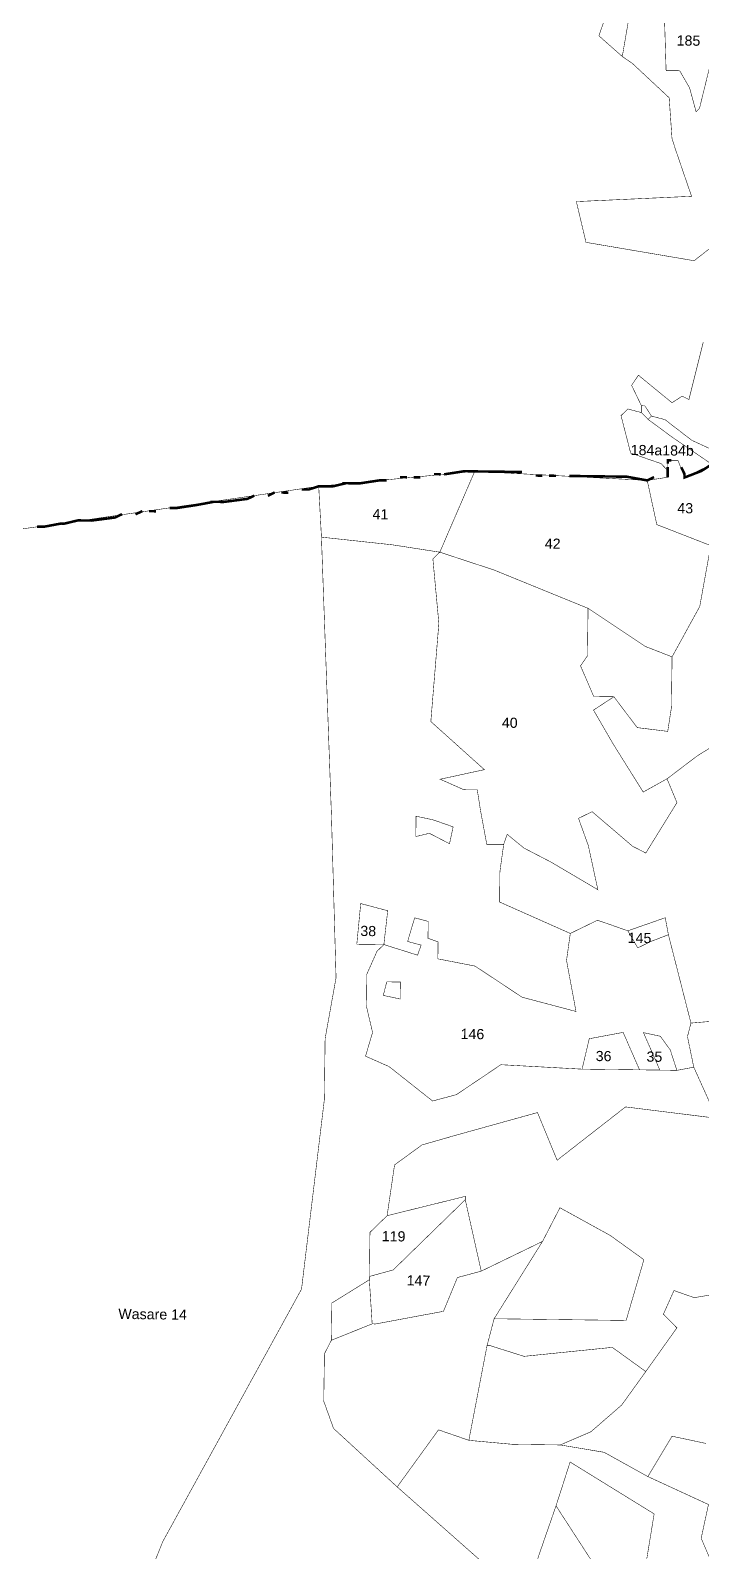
# Model space of a CAD drawing. Header units: metres. Extents: x 259278 to 277237, y 2171369 to 2185379.
# Drawn here: x 273383 to 274169, y 2176650 to 2178430 of the extents above; entities that cross this region are included whole.
import ezdxf

# ---------------------------------------------------------------- set-up
doc = ezdxf.new("R2010")
doc.units = ezdxf.units.M
doc.header["$MEASUREMENT"] = 0
for name, color, linetype in [('SURVEY NO.', 7, 'Continuous'), ('SURVEY PLOT BOUNDARY', 35, 'Continuous'), ('VILLAGE BOUNDARY', 212, 'Continuous')]:
    doc.layers.add(name, color=color, linetype=linetype)
doc.styles.add('PDF Arial', font='arial.ttf')

msp = doc.modelspace()

# ---------------------------------------------------------------- linework, layer by layer
at = {"layer": 'SURVEY PLOT BOUNDARY', "lineweight": 18, "const_width": 0.595}
for points in [[(274092.8, 2178498.8), (274088.6, 2178475.1), (274075.7, 2178399.9), (274048.3, 2178424.1), (274060.6, 2178459.6), (274057.3, 2178511.2), (274069.3, 2178519)], [(274227.4, 2178481.2), (274223.2, 2178461.4), (274214.7, 2178414), (274206.7, 2178410.1), (274178.7, 2178390.6), (274166.1, 2178339.2), (274162.1, 2178335.3), (274154.5, 2178363.2), (274142.9, 2178383.2), (274135, 2178383.3), (274127, 2178383.4), (274124.2, 2178474.6), (274132.2, 2178478.5), (274144, 2178470.4), (274151.7, 2178454.4), (274163.5, 2178446.3), (274219.5, 2178485.3)], [(274098, 2177983.2), (274105.9, 2177975.2), (274133.3, 2177955), (274180.5, 2177922.7), (274148.6, 2177907.2), (274140.9, 2177927.2), (274129, 2177927.3), (274128.9, 2177915.4), (274125, 2177919.4), (274121, 2177923.5), (274085.5, 2177935.8), (274074.2, 2177979.6), (274082.2, 2177987.4)], [(274105.9, 2177975.2), (274098, 2177983.2), (274098.1, 2177991.2), (274102.1, 2177991.1), (274109.9, 2177979.1)], [(274220.2, 2177926.1), (274180.5, 2177922.7), (274133.3, 2177955), (274105.9, 2177975.2), (274109.9, 2177979.1), (274125.7, 2177974.9), (274157.1, 2177950.7), (274192.6, 2177934.4), (274216.3, 2177930.1), (274220.2, 2177930.1)], [(273862, 2177819.8), (273806.6, 2177828.4), (273723.4, 2177837.4), (273720.2, 2177896.9), (273902.9, 2177914.4)], [(274179.3, 2177827.5), (274166.4, 2177756.3), (274134, 2177697.3), (274102.4, 2177709.6), (274035.6, 2177754.1), (273925.1, 2177799.1), (273862, 2177819.8), (273902.9, 2177914.4), (274104.9, 2177903.8), (274116.1, 2177852.1)], [(274180.5, 2177922.7), (274220.2, 2177926.1), (274235.8, 2177910.1), (274251.8, 2177917.8), (274255.8, 2177917.7), (274255.7, 2177909.8), (274235.7, 2177898.2), (274199.6, 2177866.9), (274179.3, 2177827.5), (274116.1, 2177852.1), (274104.9, 2177903.8), (274128.8, 2177907.5), (274128.9, 2177915.4), (274129, 2177927.3), (274140.9, 2177927.2), (274148.6, 2177907.2)], [(274128.1, 2177554.6), (274139.7, 2177526.7), (274103.2, 2177467.7), (274087.5, 2177475.8), (274040.4, 2177516.1), (274024.4, 2177508.3), (274035.9, 2177476.5), (274047.1, 2177424.8), (273992.1, 2177457.2), (273960.6, 2177473.5), (273940.9, 2177489.6), (273936.8, 2177477.8), (273917, 2177478), (273909.6, 2177517.8), (273905.9, 2177541.6), (273890.1, 2177541.8), (273862.5, 2177554.1), (273914.2, 2177565.3), (273851.5, 2177621.6), (273860.9, 2177736.5), (273853.9, 2177811.9), (273862, 2177819.8), (273925.1, 2177799.1), (274035.6, 2177754.1), (274034.9, 2177698.5), (274026.8, 2177686.8), (274042.2, 2177650.9), (274065.9, 2177650.6), (274042, 2177635), (274065.2, 2177595), (274100.2, 2177539.1)], [(274134, 2177697.3), (274133.2, 2177637.8), (274128.9, 2177610.1), (274093.2, 2177614.5), (274065.9, 2177650.6), (274042.2, 2177650.9), (274026.8, 2177686.8), (274034.9, 2177698.5), (274035.6, 2177754.1), (274102.4, 2177709.6)], [(273877.6, 2177498.4), (273853.9, 2177506.6), (273834.2, 2177510.8), (273833.9, 2177487), (273849.8, 2177490.8), (273873.4, 2177478.6)], [(273877.6, 2177498.4), (273873.4, 2177478.6), (273849.8, 2177490.8), (273833.9, 2177487), (273834.2, 2177510.8), (273853.9, 2177506.6)], [(273801, 2177400.2), (273796.5, 2177360.6), (273792.6, 2177360.7), (273764.8, 2177361), (273769.4, 2177408.6)], [(273860, 2177363.8), (273859.7, 2177343.9), (273903.3, 2177335.4), (273958.3, 2177299), (274021.5, 2177282.3), (274010.4, 2177342), (274014.8, 2177373.6), (274046.7, 2177389.1), (274082.2, 2177376.7), (274093.8, 2177356.7), (274109.8, 2177364.5), (274129.7, 2177372.1), (274156.1, 2177268.7), (274152, 2177252.9), (274159.4, 2177217.1), (274139.6, 2177213.4), (274131.9, 2177237.3), (274120.2, 2177253.3), (274100.5, 2177257.5), (274119.7, 2177213.7), (274095.9, 2177214), (274076.7, 2177257.8), (274037, 2177250.4), (274028.6, 2177214.8), (273933.5, 2177220), (273881.5, 2177185), (273853.6, 2177177.5), (273802.6, 2177217.8), (273775, 2177230), (273783.3, 2177257.7), (273775.8, 2177289.5), (273776.2, 2177325.2), (273788.5, 2177352.8), (273796.5, 2177360.6), (273836, 2177348.2), (273840.1, 2177360), (273824.3, 2177364.2), (273832.6, 2177391.9), (273848.4, 2177387.7), (273848.2, 2177367.9)], [(274129.7, 2177372.1), (274109.8, 2177364.5), (274093.8, 2177356.7), (274082.2, 2177376.7), (274126, 2177392)], [(273815.8, 2177316.7), (273815.5, 2177296.9), (273795.8, 2177301.1), (273799.9, 2177317)], [(273815.8, 2177316.7), (273799.9, 2177317), (273795.8, 2177301.1), (273815.5, 2177296.9)], [(274095.9, 2177214), (274028.6, 2177214.8), (274037, 2177250.4), (274076.7, 2177257.8)], [(274139.6, 2177213.4), (274119.7, 2177213.7), (274100.5, 2177257.5), (274120.2, 2177253.3), (274131.9, 2177237.3)], [(273910.5, 2176978.4), (273882.6, 2176970.9), (273866.3, 2176931.4), (273786.8, 2176916.6), (273782.8, 2176916.7), (273779.5, 2176968.3), (273779.6, 2176972.2), (273807.4, 2176979.8), (273891.8, 2177062)], [(273891.8, 2177062), (273807.4, 2176979.8), (273779.6, 2176972.2), (273780.2, 2177023.8), (273800.3, 2177043.3), (273891.8, 2177065.9)], [(273925.6, 2176922.7), (273982.3, 2177013.2), (274002.7, 2177052.6), (274061.7, 2177020.1), (274101, 2176991.8), (274080.2, 2176920.7)], [(273925.6, 2176922.7), (273917.3, 2176891.1), (273896, 2176780.4), (273860.5, 2176792.7), (273812.1, 2176725.9), (273737.6, 2176794.3), (273726.1, 2176826.2), (273726.9, 2176881.7), (273735, 2176897.5), (273782.8, 2176916.7), (273786.8, 2176916.6), (273866.3, 2176931.4), (273882.6, 2176970.9), (273910.5, 2176978.4), (273982.3, 2177013.2)], [(273735, 2176897.5), (273735.6, 2176941.1), (273779.5, 2176968.3), (273782.8, 2176916.7)], [(274103.2, 2176860.9), (274075, 2176821.7), (274038.9, 2176790.4), (274003, 2176775), (273947.5, 2176775.7), (273896, 2176780.4), (273917.3, 2176891.1), (273921.3, 2176891.1), (273960.7, 2176878.7), (274064, 2176889.2)], [(274044.8, 2176631.7), (273998.1, 2176703.7), (274014.6, 2176755), (274113, 2176694.3), (274100, 2176615.1)], [(274044.8, 2176631.7), (274028.6, 2176612.1), (274051.6, 2176548.3), (274019.5, 2176521), (274019.5, 2176517), (274014.8, 2176461.6), (273974.7, 2176426.4), (273967.1, 2176454.3), (273995.2, 2176481.7), (273995.7, 2176521.3), (273956.7, 2176565.4), (273977.5, 2176644.5), (273998.1, 2176703.7)]]:
    msp.add_lwpolyline(points, close=True, dxfattribs=at)
for points in [[(274179.8, 2178176.5), (274159.8, 2178160.9), (274033.2, 2178182.4), (274021.9, 2178230.1), (274156.8, 2178236.3), (274137.7, 2178292), (274133.9, 2178304), (274130.6, 2178351.6), (274087.5, 2178391.8), (274075.7, 2178399.9), (274088.6, 2178475.1)], [(274124.2, 2178474.6), (274127, 2178383.4), (274135, 2178383.3), (274142.9, 2178383.2), (274154.5, 2178363.2), (274162.1, 2178335.3), (274166.1, 2178339.2), (274178.7, 2178390.6)], [(274192.6, 2177934.4), (274157.1, 2177950.7), (274125.7, 2177974.9), (274109.9, 2177979.1), (274102.1, 2177991.1), (274098.1, 2177991.2), (274086.6, 2178015.1), (274094.6, 2178026.9), (274133.9, 2177994.7), (274145.9, 2178002.4), (274153.7, 2177998.4), (274170.5, 2178065.6)], [(271513.1, 2176470.3), (271678.5, 2176686.3), (271764.7, 2176915.2), (271858.6, 2177120.2), (271869.6, 2177361.9), (271894.4, 2177436.9), (272069.5, 2177486.2), (272399.9, 2177589), (272686.5, 2177672.5), (272997, 2177767.6), (273180, 2177820.7), (273418.4, 2177853.3), (273720.2, 2177896.9), (273723.4, 2177837.4), (273735.1, 2177512.1), (273740.5, 2177321.7), (273727.7, 2177250.5), (273726.8, 2177179.1), (273700.1, 2176957.4), (273537.7, 2176662.1), (273509, 2176591.1)], [(273509, 2176591.1), (273537.7, 2176662.1), (273700.1, 2176957.4), (273726.8, 2177179.1), (273727.7, 2177250.5), (273740.5, 2177321.7), (273735.1, 2177512.1), (273723.4, 2177837.4), (273806.6, 2177828.4), (273862, 2177819.8), (273853.9, 2177811.9), (273860.9, 2177736.5), (273851.5, 2177621.6), (273914.2, 2177565.3), (273862.5, 2177554.1), (273890.1, 2177541.8), (273905.9, 2177541.6), (273909.6, 2177517.8), (273917, 2177478), (273936.8, 2177477.8), (273932.4, 2177446.1), (273932, 2177410.4), (274014.8, 2177373.6), (274010.4, 2177342), (274021.5, 2177282.3), (273958.3, 2177299), (273903.3, 2177335.4), (273859.7, 2177343.9), (273860, 2177363.8), (273848.2, 2177367.9), (273848.4, 2177387.7), (273832.6, 2177391.9), (273824.3, 2177364.2), (273840.1, 2177360), (273836, 2177348.2), (273796.5, 2177360.6), (273801, 2177400.2), (273769.4, 2177408.6), (273764.8, 2177361), (273792.6, 2177360.7), (273796.5, 2177360.6), (273788.5, 2177352.8), (273776.2, 2177325.2), (273775.8, 2177289.5), (273783.3, 2177257.7), (273775, 2177230), (273802.6, 2177217.8), (273853.6, 2177177.5), (273881.5, 2177185), (273933.5, 2177220), (274028.6, 2177214.8), (274095.9, 2177214), (274119.7, 2177213.7), (274139.6, 2177213.4), (274159.4, 2177217.1), (274186.4, 2177157.3), (274079.5, 2177170.6), (273999.4, 2177108.2), (273976.4, 2177164), (273880.9, 2177137.5), (273841.1, 2177126.1), (273809, 2177102.7), (273800.3, 2177043.3), (273780.2, 2177023.8), (273779.6, 2176972.2), (273779.5, 2176968.3), (273735.6, 2176941.1), (273735, 2176897.5), (273726.9, 2176881.7), (273726.1, 2176826.2), (273737.6, 2176794.3), (273812.1, 2176725.9), (273953.2, 2176601.2)], [(274208.1, 2177609), (274164.2, 2177581.9), (274128.1, 2177554.6), (274100.2, 2177539.1), (274065.2, 2177595), (274042, 2177635), (274065.9, 2177650.6), (274093.2, 2177614.5), (274128.9, 2177610.1), (274133.2, 2177637.8), (274134, 2177697.3), (274166.4, 2177756.3), (274179.3, 2177827.5)], [(274195.8, 2177272.1), (274156.1, 2177268.7), (274129.7, 2177372.1), (274126, 2177392), (274082.2, 2177376.7), (274046.7, 2177389.1), (274014.8, 2177373.6), (273932, 2177410.4), (273932.4, 2177446.1), (273936.8, 2177477.8), (273940.9, 2177489.6), (273960.6, 2177473.5), (273992.1, 2177457.2), (274047.1, 2177424.8), (274035.9, 2177476.5), (274024.4, 2177508.3), (274040.4, 2177516.1), (274087.5, 2177475.8), (274103.2, 2177467.7), (274139.7, 2177526.7), (274128.1, 2177554.6), (274164.2, 2177581.9), (274208.1, 2177609)], [(274186.4, 2177157.3), (274159.4, 2177217.1), (274152, 2177252.9), (274156.1, 2177268.7), (274195.8, 2177272.1)], [(274227.4, 2176958.5), (274159.9, 2176947.4), (274136.2, 2176955.7), (274123.9, 2176928.1), (274139.6, 2176912), (274103.2, 2176860.9), (274064, 2176889.2), (273960.7, 2176878.7), (273921.3, 2176891.1), (273917.3, 2176891.1), (273925.6, 2176922.7), (274080.2, 2176920.7), (274101, 2176991.8), (274061.7, 2177020.1), (274002.7, 2177052.6), (273982.3, 2177013.2), (273910.5, 2176978.4), (273891.8, 2177062), (273891.8, 2177065.9), (273800.3, 2177043.3), (273809, 2177102.7), (273841.1, 2177126.1), (273880.9, 2177137.5), (273976.4, 2177164), (273999.4, 2177108.2), (274079.5, 2177170.6), (274186.4, 2177157.3)], [(274173.5, 2176776.8), (274134, 2176785.2), (274105.6, 2176738), (274054.4, 2176766.4), (274003, 2176775), (274038.9, 2176790.4), (274075, 2176821.7), (274103.2, 2176860.9), (274139.6, 2176912), (274123.9, 2176928.1), (274136.2, 2176955.7), (274159.9, 2176947.4), (274227.4, 2176958.5)], [(273953.2, 2176601.2), (273812.1, 2176725.9), (273860.5, 2176792.7), (273896, 2176780.4), (273947.5, 2176775.7), (274003, 2176775), (274054.4, 2176766.4), (274105.6, 2176738), (274176.6, 2176705.3), (274168.1, 2176665.8), (274183.5, 2176629.9)], [(274183.5, 2176629.9), (274168.1, 2176665.8), (274176.6, 2176705.3), (274105.6, 2176738), (274134, 2176785.2), (274173.5, 2176776.8)], [(274100, 2176615.1), (274113, 2176694.3), (274014.6, 2176755), (273998.1, 2176703.7), (273977.5, 2176644.5)]]:
    msp.add_lwpolyline(points, dxfattribs=at)
at = {"layer": 'VILLAGE BOUNDARY', "const_width": 2.97}
for points in [[(273867.1, 2177910.9), (273891, 2177914.6), (273902.9, 2177914.4), (273906.8, 2177914.3), (273922.7, 2177914.1), (273946.5, 2177913.8), (273958.4, 2177913.7)], [(274128.9, 2177919.4), (274128.9, 2177915.4), (274128.8, 2177907.5)], [(274129, 2177923.4), (274129, 2177927.3), (274133, 2177927.3)], [(274144.8, 2177919.2), (274148.6, 2177911.2), (274148.6, 2177907.2), (274168.5, 2177914.9), (274180.5, 2177922.7), (274184.5, 2177922.6)], [(273700.4, 2177893.2), (273708.3, 2177893.1), (273720.2, 2177896.9), (273736.1, 2177896.7), (273752, 2177900.5)], [(273748, 2177900.6), (273767.9, 2177900.3), (273791.7, 2177903.9), (273799.6, 2177903.8)], [(273823.5, 2177907.5), (273815.5, 2177907.6)], [(273831.4, 2177907.4), (273839.3, 2177907.3)], [(273855.2, 2177911.1), (273863.2, 2177911)], [(273982.1, 2177909.4), (273974.2, 2177909.5)], [(273990, 2177909.3), (273997.9, 2177909.2)], [(274013.8, 2177909), (274021.7, 2177908.9), (274045.5, 2177908.6), (274065.3, 2177908.3)], [(274061.4, 2177908.4), (274081.2, 2177908.1), (274104.9, 2177903.8), (274112.9, 2177907.7)], [(273545.5, 2177871.5), (273553.4, 2177871.4), (273577.2, 2177875), (273597.1, 2177878.7)], [(273593.1, 2177878.8), (273609, 2177878.6), (273636.8, 2177882.2), (273644.8, 2177886)], [(273668.6, 2177889.7), (273660.6, 2177885.8)], [(273676.5, 2177889.6), (273684.5, 2177889.5)], [(273390.5, 2177849.7), (273398.5, 2177849.6), (273418.4, 2177853.3), (273422.3, 2177853.2), (273438.2, 2177857), (273454.1, 2177856.8), (273481.9, 2177860.4), (273489.9, 2177864.3)], [(273513.7, 2177867.9), (273505.7, 2177864.1)], [(273521.6, 2177867.8), (273529.6, 2177867.7)]]:
    msp.add_lwpolyline(points, dxfattribs=at)

# ---------------------------------------------------------------- texts
at = {"layer": 'SURVEY NO.', "char_height": 11.89, "attachment_point": 7, "rotation": 359.2544, "style": 'PDF Arial'}
for s, insert in [('185', (274139.3, 2178412.6)), ('184a184b', (274085.5, 2177933.4)), ('41', (273783.2, 2177858.4)), ('43', (274140.1, 2177865.3)), ('42', (273984.9, 2177824)), ('40', (273934.6, 2177614.2)), ('38', (273768.9, 2177370.5)), ('145', (274082, 2177362.4)), ('146', (273886.3, 2177250)), ('36', (274044.5, 2177224.1)), ('35', (274104, 2177223.4)), ('119', (273794, 2177013.3)), ('147', (273823.1, 2176961.7)), ('Wasare 14', (273485.5, 2176922.4))]:
    msp.add_mtext(s, dxfattribs=dict(at, insert=insert))

doc.saveas('drawing.dxf')
